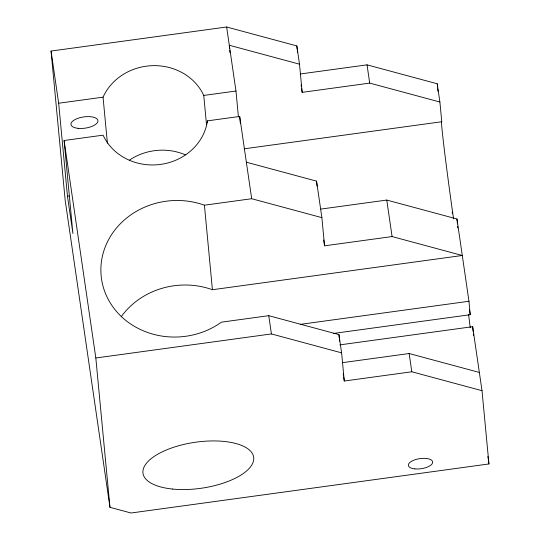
<?xml version="1.0" encoding="UTF-8"?>
<svg xmlns="http://www.w3.org/2000/svg" width="540" height="540" viewBox="0 0 540 540"><rect width="100%" height="100%" fill="white"/><g stroke="black" fill="none" stroke-linecap="round" stroke-linejoin="round"><path stroke-width="0.81" d="M339.876 344.871L472.669 326.68L482.011 390.697L488.943 463.955L131.031 513L109.971 507.323L65.192 200.387L51.057 51.057L226.638 27L296.838 45.92L299.498 64.179L302.164 92.353L369.698 83.099L439.898 102.019L441.761 121.743A74.993 1.431 82.2 0 0 453.56 218.849M121.223 316.75A74.993 68.222 -5.4 0 1 212.416 289.724L462.287 255.488L392.087 236.567L324.554 245.822L321.887 217.647L251.687 198.72L239.686 116.444L207.454 120.859A54.54 49.619 -5.4 0 1 160.583 164.41A54.54 49.619 -5.4 0 1 103.086 135.162L64.105 140.501L72.907 233.482L67.466 196.216L58.664 103.235L103.046 97.16A54.54 49.619 -5.4 0 1 153.367 65.644A54.54 49.619 -5.4 0 1 203.749 95.438L235.973 91.024L226.638 27M300.334 73.98L367.031 64.847L437.231 83.767L439.898 102.019M244.168 148.817L441.761 121.743M67.466 196.216L69.113 195.993M482.011 390.697L411.811 371.776L344.277 381.031L341.611 352.856L338.951 334.604L268.751 315.677L221.481 322.157A74.993 68.222 -5.4 0 1 101.52 278.944A74.993 68.222 -5.4 0 1 204.417 205.2L251.687 198.72M320.895 209.081L386.762 200.056L456.962 218.977L468.963 301.259L470.232 314.705L333.504 333.437M300.254 324.371L468.963 301.259M109.971 507.323L95.83 357.993L271.411 333.936L341.611 352.856M342.448 362.664L409.144 353.525L479.345 372.445M299.498 64.179L229.298 45.252L229.615 48.593M246.362 162.209L316.562 181.136L321.887 217.647M452.189 212.018L452.432 213.685M487.856 456.476L488.221 458.966M488.464 460.634L488.943 463.955M367.031 64.847L369.698 83.099M386.762 200.056L392.087 236.567M409.144 353.525L411.811 371.776M301.077 84.881L301.32 86.542M301.563 88.202L302.164 92.353M323.71 240.01L324.554 245.822M343.19 373.565L343.433 375.226M343.676 376.886L344.277 381.031M268.751 315.677L271.411 333.936M51.057 51.057L58.664 103.235M64.105 140.501L95.83 357.993M472.669 326.68L473.121 331.425M473.344 333.794L473.492 335.381M456.962 218.977L457.427 223.911M457.657 226.375L457.812 228.015M437.231 83.767L437.549 87.095M437.704 88.763L437.94 91.26M338.951 334.604L339.262 337.919M339.417 339.572L339.579 341.233M316.562 181.136L317.034 186.104M296.838 45.92L297.149 49.235M297.304 50.895L297.459 52.549M239.686 116.444L240.32 123.127M235.973 91.024L238.43 116.93M229.77 50.261L230.006 52.758M207.454 120.859L207.61 122.533M203.749 95.438L206.516 124.733M204.417 205.2L212.416 289.724M103.046 97.16L107.406 143.188M129.539 160.07A54.54 49.619 -5.4 0 1 185.274 154.791M470.259 327.787A54.54 1.04 82.2 0 1 468.592 314.489M469.436 309.569A54.54 1.04 82.2 0 1 470.232 314.705M414.848 468.896A12.272 5.09 -8.3 0 0 432.668 462.004A12.272 5.09 -8.3 0 0 414.018 460.107A12.272 5.09 -8.3 0 0 414.848 468.896M172.544 489.051A55.904 23.18 -8.3 0 0 253.712 457.657A55.904 23.18 -8.3 0 0 168.757 449.03A55.904 23.18 -8.3 0 0 172.544 489.051M78.145 128.345A13.635 5.657 -8.3 0 0 97.943 120.69A13.635 5.657 -8.3 0 0 77.22 118.584A13.635 5.657 -8.3 0 0 78.145 128.345"/></g></svg>
